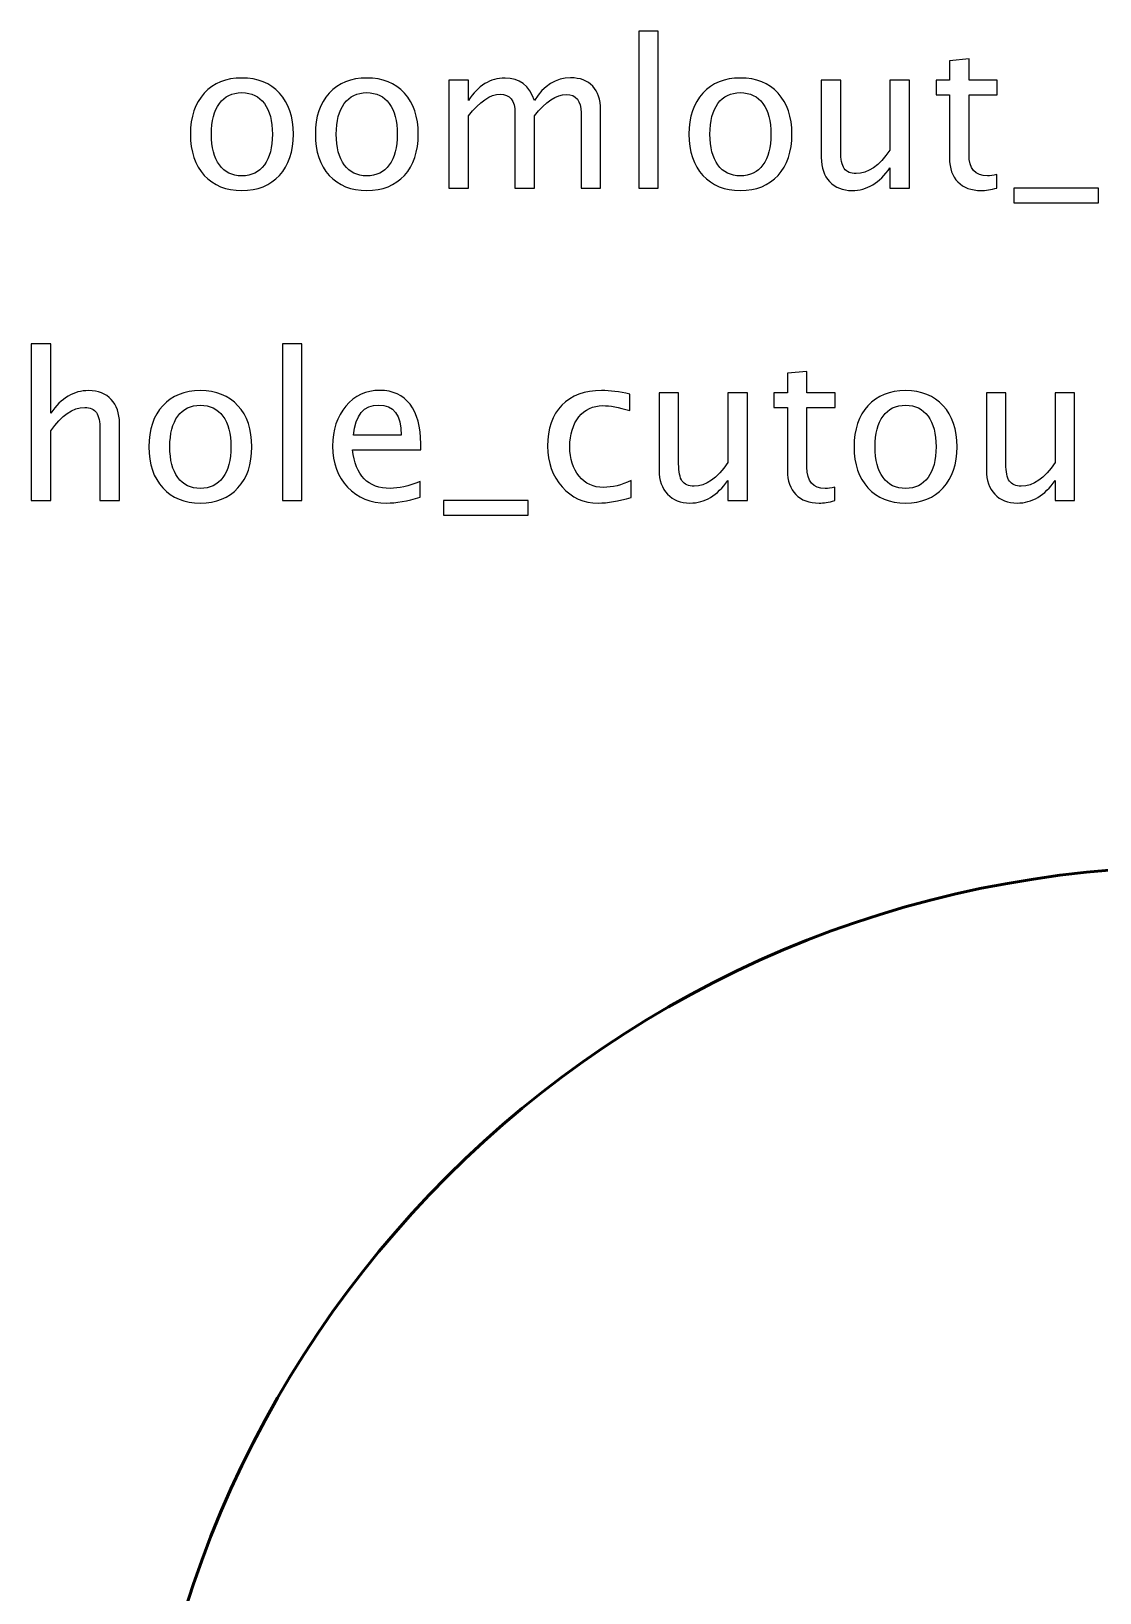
# Model space of a CAD drawing. Header units: centimetres. Extents: x -42.5 to 44.4, y -43.5 to 43.2.
# Drawn here: x -23.421 to -21.197, y 5.189 to 8.439 of the extents above; entities that cross this region are included whole.
import ezdxf

# ---------------------------------------------------------------- set-up
doc = ezdxf.new("R2010")
doc.units = ezdxf.units.CM
doc.header["$MEASUREMENT"] = 0
doc.layers.add('Layer 1', color=7, linetype='Continuous')

msp = doc.modelspace()

# ---------------------------------------------------------------- linework, layer by layer
at = {"layer": 'Layer 1', "lineweight": 53}
msp.add_ellipse((-21, 4.5), major_axis=(0, 2.2), ratio=1, dxfattribs=at)
at = {"layer": 'Layer 1'}
for points, knots in [([(-22.15688, 8.11265), (-22.15688, 8.11265), (-22.15688, 8.43904), (-22.15688, 8.43904), (-22.15688, 8.43904), (-22.15688, 8.43904), (-22.11624, 8.43904), (-22.11624, 8.43904), (-22.11624, 8.43904), (-22.11624, 8.43904), (-22.11624, 8.11265), (-22.11624, 8.11265), (-22.11624, 8.11265), (-22.11624, 8.11265), (-22.15688, 8.11265), (-22.15688, 8.11265)], [0, 0, 0, 0, 0.2, 0.2, 0.2, 0.2, 0.4, 0.4, 0.4, 0.4, 0.6, 0.6, 0.6, 0.6, 1, 1, 1, 1]), ([(-21.41139, 8.11272), (-21.42395, 8.10926), (-21.43489, 8.10757), (-21.44413, 8.10757), (-21.44413, 8.10757), (-21.46487, 8.10757), (-21.48103, 8.1135), (-21.4926, 8.12535), (-21.4926, 8.12535), (-21.50424, 8.1372), (-21.51003, 8.15364), (-21.51003, 8.17474), (-21.51003, 8.17474), (-21.51003, 8.17474), (-21.51003, 8.30654), (-21.51003, 8.30654), (-21.51003, 8.30654), (-21.51003, 8.30654), (-21.53811, 8.30654), (-21.53811, 8.30654), (-21.53811, 8.30654), (-21.53811, 8.30654), (-21.53811, 8.33701), (-21.53811, 8.33701), (-21.53811, 8.33701), (-21.53811, 8.33701), (-21.51003, 8.33701), (-21.51003, 8.33701), (-21.51003, 8.33701), (-21.51003, 8.33701), (-21.51003, 8.37758), (-21.51003, 8.37758), (-21.51003, 8.37758), (-21.51003, 8.37758), (-21.46939, 8.38146), (-21.46939, 8.38146), (-21.46939, 8.38146), (-21.46939, 8.38146), (-21.46939, 8.33701), (-21.46939, 8.33701), (-21.46939, 8.33701), (-21.46939, 8.33701), (-21.41054, 8.33701), (-21.41054, 8.33701), (-21.41054, 8.33701), (-21.41054, 8.33701), (-21.41054, 8.30654), (-21.41054, 8.30654), (-21.41054, 8.30654), (-21.41054, 8.30654), (-21.46939, 8.30654), (-21.46939, 8.30654), (-21.46939, 8.30654), (-21.46939, 8.30654), (-21.46939, 8.18208), (-21.46939, 8.18208), (-21.46939, 8.18208), (-21.46939, 8.15273), (-21.45662, 8.13805), (-21.43115, 8.13805), (-21.43115, 8.13805), (-21.42571, 8.13805), (-21.41915, 8.13897), (-21.41139, 8.14073), (-21.41139, 8.14073), (-21.41139, 8.14073), (-21.41139, 8.11272), (-21.41139, 8.11272)], [0, 0, 0, 0, 0.0555556, 0.0555556, 0.0555556, 0.0555556, 0.1111111, 0.1111111, 0.1111111, 0.1111111, 0.1666667, 0.1666667, 0.1666667, 0.1666667, 0.2222222, 0.2222222, 0.2222222, 0.2222222, 0.2777778, 0.2777778, 0.2777778, 0.2777778, 0.3333333, 0.3333333, 0.3333333, 0.3333333, 0.3888889, 0.3888889, 0.3888889, 0.3888889, 0.4444444, 0.4444444, 0.4444444, 0.4444444, 0.5, 0.5, 0.5, 0.5, 0.5555556, 0.5555556, 0.5555556, 0.5555556, 0.6111111, 0.6111111, 0.6111111, 0.6111111, 0.6666667, 0.6666667, 0.6666667, 0.6666667, 0.7222222, 0.7222222, 0.7222222, 0.7222222, 0.7777778, 0.7777778, 0.7777778, 0.7777778, 0.8333333, 0.8333333, 0.8333333, 0.8333333, 0.8888889, 0.8888889, 0.8888889, 0.8888889, 1, 1, 1, 1]), ([(-22.98295, 8.10757), (-23.0159, 8.10757), (-23.042, 8.11808), (-23.06119, 8.13911), (-23.06119, 8.13911), (-23.08045, 8.16013), (-23.09005, 8.18871), (-23.09005, 8.22476), (-23.09005, 8.22476), (-23.09005, 8.26074), (-23.08045, 8.28925), (-23.06119, 8.3102), (-23.06119, 8.3102), (-23.042, 8.33116), (-23.0159, 8.34167), (-22.98295, 8.34167), (-22.98295, 8.34167), (-22.95, 8.34167), (-22.92389, 8.33116), (-22.9047, 8.3102), (-22.9047, 8.3102), (-22.88544, 8.28925), (-22.87585, 8.26074), (-22.87585, 8.22476), (-22.87585, 8.22476), (-22.87585, 8.18871), (-22.88544, 8.16013), (-22.9047, 8.13911), (-22.9047, 8.13911), (-22.92389, 8.11808), (-22.95, 8.10757), (-22.98295, 8.10757)], [0, 0, 0, 0, 0.1111111, 0.1111111, 0.1111111, 0.1111111, 0.2222222, 0.2222222, 0.2222222, 0.2222222, 0.3333333, 0.3333333, 0.3333333, 0.3333333, 0.4444444, 0.4444444, 0.4444444, 0.4444444, 0.5555556, 0.5555556, 0.5555556, 0.5555556, 0.6666667, 0.6666667, 0.6666667, 0.6666667, 0.7777778, 0.7777778, 0.7777778, 0.7777778, 1, 1, 1, 1]), ([(-22.72288, 8.10757), (-22.75583, 8.10757), (-22.78193, 8.11808), (-22.80112, 8.13911), (-22.80112, 8.13911), (-22.82038, 8.16013), (-22.82998, 8.18871), (-22.82998, 8.22476), (-22.82998, 8.22476), (-22.82998, 8.26074), (-22.82038, 8.28925), (-22.80112, 8.3102), (-22.80112, 8.3102), (-22.78193, 8.33116), (-22.75583, 8.34167), (-22.72288, 8.34167), (-22.72288, 8.34167), (-22.68993, 8.34167), (-22.66382, 8.33116), (-22.64463, 8.3102), (-22.64463, 8.3102), (-22.62537, 8.28925), (-22.61578, 8.26074), (-22.61578, 8.22476), (-22.61578, 8.22476), (-22.61578, 8.18871), (-22.62537, 8.16013), (-22.64463, 8.13911), (-22.64463, 8.13911), (-22.66382, 8.11808), (-22.68993, 8.10757), (-22.72288, 8.10757)], [0, 0, 0, 0, 0.1111111, 0.1111111, 0.1111111, 0.1111111, 0.2222222, 0.2222222, 0.2222222, 0.2222222, 0.3333333, 0.3333333, 0.3333333, 0.3333333, 0.4444444, 0.4444444, 0.4444444, 0.4444444, 0.5555556, 0.5555556, 0.5555556, 0.5555556, 0.6666667, 0.6666667, 0.6666667, 0.6666667, 0.7777778, 0.7777778, 0.7777778, 0.7777778, 1, 1, 1, 1]), ([(-22.55213, 8.11265), (-22.55213, 8.11265), (-22.55213, 8.33701), (-22.55213, 8.33701), (-22.55213, 8.33701), (-22.55213, 8.33701), (-22.51149, 8.33701), (-22.51149, 8.33701), (-22.51149, 8.33701), (-22.51149, 8.33701), (-22.51149, 8.29461), (-22.51149, 8.29461), (-22.51149, 8.29461), (-22.49166, 8.32601), (-22.46626, 8.34167), (-22.43515, 8.34167), (-22.43515, 8.34167), (-22.40516, 8.34167), (-22.38477, 8.32601), (-22.37391, 8.29461), (-22.37391, 8.29461), (-22.35465, 8.32629), (-22.32953, 8.34209), (-22.2987, 8.34209), (-22.2987, 8.34209), (-22.27901, 8.34209), (-22.2637, 8.33631), (-22.25277, 8.32467), (-22.25277, 8.32467), (-22.24183, 8.31303), (-22.23633, 8.29673), (-22.23633, 8.27577), (-22.23633, 8.27577), (-22.23633, 8.27577), (-22.23633, 8.11265), (-22.23633, 8.11265), (-22.23633, 8.11265), (-22.23633, 8.11265), (-22.27697, 8.11265), (-22.27697, 8.11265), (-22.27697, 8.11265), (-22.27697, 8.11265), (-22.27697, 8.26907), (-22.27697, 8.26907), (-22.27697, 8.26907), (-22.27697, 8.29461), (-22.28713, 8.30738), (-22.30745, 8.30738), (-22.30745, 8.30738), (-22.32854, 8.30738), (-22.3507, 8.29249), (-22.37391, 8.26265), (-22.37391, 8.26265), (-22.37391, 8.26265), (-22.37391, 8.11265), (-22.37391, 8.11265), (-22.37391, 8.11265), (-22.37391, 8.11265), (-22.41455, 8.11265), (-22.41455, 8.11265), (-22.41455, 8.11265), (-22.41455, 8.11265), (-22.41455, 8.26921), (-22.41455, 8.26921), (-22.41455, 8.26921), (-22.41455, 8.29496), (-22.42485, 8.30781), (-22.44552, 8.30781), (-22.44552, 8.30781), (-22.46605, 8.30781), (-22.48807, 8.29285), (-22.51149, 8.26286), (-22.51149, 8.26286), (-22.51149, 8.26286), (-22.51149, 8.11265), (-22.51149, 8.11265), (-22.51149, 8.11265), (-22.51149, 8.11265), (-22.55213, 8.11265), (-22.55213, 8.11265)], [0, 0, 0, 0, 0.047619, 0.047619, 0.047619, 0.047619, 0.0952381, 0.0952381, 0.0952381, 0.0952381, 0.1428571, 0.1428571, 0.1428571, 0.1428571, 0.1904762, 0.1904762, 0.1904762, 0.1904762, 0.2380952, 0.2380952, 0.2380952, 0.2380952, 0.2857143, 0.2857143, 0.2857143, 0.2857143, 0.3333333, 0.3333333, 0.3333333, 0.3333333, 0.3809524, 0.3809524, 0.3809524, 0.3809524, 0.4285714, 0.4285714, 0.4285714, 0.4285714, 0.4761905, 0.4761905, 0.4761905, 0.4761905, 0.5238095, 0.5238095, 0.5238095, 0.5238095, 0.5714286, 0.5714286, 0.5714286, 0.5714286, 0.6190476, 0.6190476, 0.6190476, 0.6190476, 0.6666667, 0.6666667, 0.6666667, 0.6666667, 0.7142857, 0.7142857, 0.7142857, 0.7142857, 0.7619048, 0.7619048, 0.7619048, 0.7619048, 0.8095238, 0.8095238, 0.8095238, 0.8095238, 0.8571429, 0.8571429, 0.8571429, 0.8571429, 0.9047619, 0.9047619, 0.9047619, 0.9047619, 1, 1, 1, 1]), ([(-21.94522, 8.10757), (-21.97817, 8.10757), (-22.00427, 8.11808), (-22.02346, 8.13911), (-22.02346, 8.13911), (-22.04272, 8.16013), (-22.05232, 8.18871), (-22.05232, 8.22476), (-22.05232, 8.22476), (-22.05232, 8.26074), (-22.04272, 8.28925), (-22.02346, 8.3102), (-22.02346, 8.3102), (-22.00427, 8.33116), (-21.97817, 8.34167), (-21.94522, 8.34167), (-21.94522, 8.34167), (-21.91227, 8.34167), (-21.88616, 8.33116), (-21.86697, 8.3102), (-21.86697, 8.3102), (-21.84771, 8.28925), (-21.83812, 8.26074), (-21.83812, 8.22476), (-21.83812, 8.22476), (-21.83812, 8.18871), (-21.84771, 8.16013), (-21.86697, 8.13911), (-21.86697, 8.13911), (-21.88616, 8.11808), (-21.91227, 8.10757), (-21.94522, 8.10757)], [0, 0, 0, 0, 0.1111111, 0.1111111, 0.1111111, 0.1111111, 0.2222222, 0.2222222, 0.2222222, 0.2222222, 0.3333333, 0.3333333, 0.3333333, 0.3333333, 0.4444444, 0.4444444, 0.4444444, 0.4444444, 0.5555556, 0.5555556, 0.5555556, 0.5555556, 0.6666667, 0.6666667, 0.6666667, 0.6666667, 0.7777778, 0.7777778, 0.7777778, 0.7777778, 1, 1, 1, 1]), ([(-21.63392, 8.11265), (-21.63392, 8.11265), (-21.63392, 8.15484), (-21.63392, 8.15484), (-21.63392, 8.15484), (-21.65559, 8.1233), (-21.6819, 8.10757), (-21.71281, 8.10757), (-21.71281, 8.10757), (-21.73242, 8.10757), (-21.74801, 8.11371), (-21.75958, 8.12606), (-21.75958, 8.12606), (-21.77122, 8.1384), (-21.77701, 8.15498), (-21.77701, 8.17594), (-21.77701, 8.17594), (-21.77701, 8.17594), (-21.77701, 8.33701), (-21.77701, 8.33701), (-21.77701, 8.33701), (-21.77701, 8.33701), (-21.73637, 8.33701), (-21.73637, 8.33701), (-21.73637, 8.33701), (-21.73637, 8.33701), (-21.73637, 8.1892), (-21.73637, 8.1892), (-21.73637, 8.1892), (-21.73637, 8.17234), (-21.7339, 8.16042), (-21.72903, 8.15336), (-21.72903, 8.15336), (-21.72409, 8.14623), (-21.71591, 8.14271), (-21.70441, 8.14271), (-21.70441, 8.14271), (-21.67957, 8.14271), (-21.65601, 8.159), (-21.63392, 8.19167), (-21.63392, 8.19167), (-21.63392, 8.19167), (-21.63392, 8.33701), (-21.63392, 8.33701), (-21.63392, 8.33701), (-21.63392, 8.33701), (-21.59329, 8.33701), (-21.59329, 8.33701), (-21.59329, 8.33701), (-21.59329, 8.33701), (-21.59329, 8.11265), (-21.59329, 8.11265), (-21.59329, 8.11265), (-21.59329, 8.11265), (-21.63392, 8.11265), (-21.63392, 8.11265)], [0, 0, 0, 0, 0.0666667, 0.0666667, 0.0666667, 0.0666667, 0.1333333, 0.1333333, 0.1333333, 0.1333333, 0.2, 0.2, 0.2, 0.2, 0.2666667, 0.2666667, 0.2666667, 0.2666667, 0.3333333, 0.3333333, 0.3333333, 0.3333333, 0.4, 0.4, 0.4, 0.4, 0.4666667, 0.4666667, 0.4666667, 0.4666667, 0.5333333, 0.5333333, 0.5333333, 0.5333333, 0.6, 0.6, 0.6, 0.6, 0.6666667, 0.6666667, 0.6666667, 0.6666667, 0.7333333, 0.7333333, 0.7333333, 0.7333333, 0.8, 0.8, 0.8, 0.8, 0.8666667, 0.8666667, 0.8666667, 0.8666667, 1, 1, 1, 1]), ([(-22.98302, 8.13805), (-22.96291, 8.13805), (-22.94725, 8.1456), (-22.9361, 8.16077), (-22.9361, 8.16077), (-22.92502, 8.17587), (-22.91945, 8.19725), (-22.91945, 8.22476), (-22.91945, 8.22476), (-22.91945, 8.25221), (-22.92502, 8.27352), (-22.9361, 8.28861), (-22.9361, 8.28861), (-22.94725, 8.30364), (-22.96291, 8.31119), (-22.98302, 8.31119), (-22.98302, 8.31119), (-23.0032, 8.31119), (-23.01886, 8.30364), (-23.02987, 8.28861), (-23.02987, 8.28861), (-23.04094, 8.27352), (-23.04645, 8.25221), (-23.04645, 8.22476), (-23.04645, 8.22476), (-23.04645, 8.19725), (-23.04094, 8.17587), (-23.02987, 8.16077), (-23.02987, 8.16077), (-23.01886, 8.1456), (-23.0032, 8.13805), (-22.98302, 8.13805)], [0, 0, 0, 0, 0.1111111, 0.1111111, 0.1111111, 0.1111111, 0.2222222, 0.2222222, 0.2222222, 0.2222222, 0.3333333, 0.3333333, 0.3333333, 0.3333333, 0.4444444, 0.4444444, 0.4444444, 0.4444444, 0.5555556, 0.5555556, 0.5555556, 0.5555556, 0.6666667, 0.6666667, 0.6666667, 0.6666667, 0.7777778, 0.7777778, 0.7777778, 0.7777778, 1, 1, 1, 1]), ([(-22.72295, 8.13805), (-22.70284, 8.13805), (-22.68718, 8.1456), (-22.67603, 8.16077), (-22.67603, 8.16077), (-22.66495, 8.17587), (-22.65938, 8.19725), (-22.65938, 8.22476), (-22.65938, 8.22476), (-22.65938, 8.25221), (-22.66495, 8.27352), (-22.67603, 8.28861), (-22.67603, 8.28861), (-22.68718, 8.30364), (-22.70284, 8.31119), (-22.72295, 8.31119), (-22.72295, 8.31119), (-22.74313, 8.31119), (-22.75879, 8.30364), (-22.7698, 8.28861), (-22.7698, 8.28861), (-22.78087, 8.27352), (-22.78638, 8.25221), (-22.78638, 8.22476), (-22.78638, 8.22476), (-22.78638, 8.19725), (-22.78087, 8.17587), (-22.7698, 8.16077), (-22.7698, 8.16077), (-22.75879, 8.1456), (-22.74313, 8.13805), (-22.72295, 8.13805)], [0, 0, 0, 0, 0.1111111, 0.1111111, 0.1111111, 0.1111111, 0.2222222, 0.2222222, 0.2222222, 0.2222222, 0.3333333, 0.3333333, 0.3333333, 0.3333333, 0.4444444, 0.4444444, 0.4444444, 0.4444444, 0.5555556, 0.5555556, 0.5555556, 0.5555556, 0.6666667, 0.6666667, 0.6666667, 0.6666667, 0.7777778, 0.7777778, 0.7777778, 0.7777778, 1, 1, 1, 1]), ([(-21.94529, 8.13805), (-21.92518, 8.13805), (-21.90952, 8.1456), (-21.89837, 8.16077), (-21.89837, 8.16077), (-21.88729, 8.17587), (-21.88172, 8.19725), (-21.88172, 8.22476), (-21.88172, 8.22476), (-21.88172, 8.25221), (-21.88729, 8.27352), (-21.89837, 8.28861), (-21.89837, 8.28861), (-21.90952, 8.30364), (-21.92518, 8.31119), (-21.94529, 8.31119), (-21.94529, 8.31119), (-21.96547, 8.31119), (-21.98113, 8.30364), (-21.99214, 8.28861), (-21.99214, 8.28861), (-22.00321, 8.27352), (-22.00872, 8.25221), (-22.00872, 8.22476), (-22.00872, 8.22476), (-22.00872, 8.19725), (-22.00321, 8.17587), (-21.99214, 8.16077), (-21.99214, 8.16077), (-21.98113, 8.1456), (-21.96547, 8.13805), (-21.94529, 8.13805)], [0, 0, 0, 0, 0.1111111, 0.1111111, 0.1111111, 0.1111111, 0.2222222, 0.2222222, 0.2222222, 0.2222222, 0.3333333, 0.3333333, 0.3333333, 0.3333333, 0.4444444, 0.4444444, 0.4444444, 0.4444444, 0.5555556, 0.5555556, 0.5555556, 0.5555556, 0.6666667, 0.6666667, 0.6666667, 0.6666667, 0.7777778, 0.7777778, 0.7777778, 0.7777778, 1, 1, 1, 1]), ([(-21.37625, 8.08217), (-21.37625, 8.08217), (-21.37625, 8.11265), (-21.37625, 8.11265), (-21.37625, 8.11265), (-21.37625, 8.11265), (-21.20014, 8.11265), (-21.20014, 8.11265), (-21.20014, 8.11265), (-21.20014, 8.11265), (-21.20014, 8.08217), (-21.20014, 8.08217), (-21.20014, 8.08217), (-21.20014, 8.08217), (-21.37625, 8.08217), (-21.37625, 8.08217)], [0, 0, 0, 0, 0.2, 0.2, 0.2, 0.2, 0.4, 0.4, 0.4, 0.4, 0.6, 0.6, 0.6, 0.6, 1, 1, 1, 1]), ([(-23.42142, 7.46213), (-23.42142, 7.46213), (-23.42142, 7.78852), (-23.42142, 7.78852), (-23.42142, 7.78852), (-23.42142, 7.78852), (-23.38078, 7.78852), (-23.38078, 7.78852), (-23.38078, 7.78852), (-23.38078, 7.78852), (-23.38078, 7.64409), (-23.38078, 7.64409), (-23.38078, 7.64409), (-23.35926, 7.67549), (-23.33287, 7.69115), (-23.30169, 7.69115), (-23.30169, 7.69115), (-23.28207, 7.69115), (-23.26648, 7.68501), (-23.25498, 7.67267), (-23.25498, 7.67267), (-23.24348, 7.66039), (-23.2377, 7.64381), (-23.2377, 7.62307), (-23.2377, 7.62307), (-23.2377, 7.62307), (-23.2377, 7.46213), (-23.2377, 7.46213), (-23.2377, 7.46213), (-23.2377, 7.46213), (-23.27833, 7.46213), (-23.27833, 7.46213), (-23.27833, 7.46213), (-23.27833, 7.46213), (-23.27833, 7.6098), (-23.27833, 7.6098), (-23.27833, 7.6098), (-23.27833, 7.62645), (-23.2808, 7.63831), (-23.28567, 7.64536), (-23.28567, 7.64536), (-23.29061, 7.65249), (-23.29873, 7.65602), (-23.31008, 7.65602), (-23.31008, 7.65602), (-23.33506, 7.65602), (-23.35863, 7.63972), (-23.38078, 7.60712), (-23.38078, 7.60712), (-23.38078, 7.60712), (-23.38078, 7.46213), (-23.38078, 7.46213), (-23.38078, 7.46213), (-23.38078, 7.46213), (-23.42142, 7.46213), (-23.42142, 7.46213)], [0, 0, 0, 0, 0.0666667, 0.0666667, 0.0666667, 0.0666667, 0.1333333, 0.1333333, 0.1333333, 0.1333333, 0.2, 0.2, 0.2, 0.2, 0.2666667, 0.2666667, 0.2666667, 0.2666667, 0.3333333, 0.3333333, 0.3333333, 0.3333333, 0.4, 0.4, 0.4, 0.4, 0.4666667, 0.4666667, 0.4666667, 0.4666667, 0.5333333, 0.5333333, 0.5333333, 0.5333333, 0.6, 0.6, 0.6, 0.6, 0.6666667, 0.6666667, 0.6666667, 0.6666667, 0.7333333, 0.7333333, 0.7333333, 0.7333333, 0.8, 0.8, 0.8, 0.8, 0.8666667, 0.8666667, 0.8666667, 0.8666667, 1, 1, 1, 1]), ([(-22.8986, 7.46213), (-22.8986, 7.46213), (-22.8986, 7.78852), (-22.8986, 7.78852), (-22.8986, 7.78852), (-22.8986, 7.78852), (-22.85796, 7.78852), (-22.85796, 7.78852), (-22.85796, 7.78852), (-22.85796, 7.78852), (-22.85796, 7.46213), (-22.85796, 7.46213), (-22.85796, 7.46213), (-22.85796, 7.46213), (-22.8986, 7.46213), (-22.8986, 7.46213)], [0, 0, 0, 0, 0.2, 0.2, 0.2, 0.2, 0.4, 0.4, 0.4, 0.4, 0.6, 0.6, 0.6, 0.6, 1, 1, 1, 1]), ([(-21.74882, 7.4622), (-21.76138, 7.45874), (-21.77232, 7.45705), (-21.78156, 7.45705), (-21.78156, 7.45705), (-21.8023, 7.45705), (-21.81846, 7.46298), (-21.83003, 7.47483), (-21.83003, 7.47483), (-21.84167, 7.48668), (-21.84746, 7.50312), (-21.84746, 7.52422), (-21.84746, 7.52422), (-21.84746, 7.52422), (-21.84746, 7.65602), (-21.84746, 7.65602), (-21.84746, 7.65602), (-21.84746, 7.65602), (-21.87554, 7.65602), (-21.87554, 7.65602), (-21.87554, 7.65602), (-21.87554, 7.65602), (-21.87554, 7.68649), (-21.87554, 7.68649), (-21.87554, 7.68649), (-21.87554, 7.68649), (-21.84746, 7.68649), (-21.84746, 7.68649), (-21.84746, 7.68649), (-21.84746, 7.68649), (-21.84746, 7.72706), (-21.84746, 7.72706), (-21.84746, 7.72706), (-21.84746, 7.72706), (-21.80682, 7.73094), (-21.80682, 7.73094), (-21.80682, 7.73094), (-21.80682, 7.73094), (-21.80682, 7.68649), (-21.80682, 7.68649), (-21.80682, 7.68649), (-21.80682, 7.68649), (-21.74797, 7.68649), (-21.74797, 7.68649), (-21.74797, 7.68649), (-21.74797, 7.68649), (-21.74797, 7.65602), (-21.74797, 7.65602), (-21.74797, 7.65602), (-21.74797, 7.65602), (-21.80682, 7.65602), (-21.80682, 7.65602), (-21.80682, 7.65602), (-21.80682, 7.65602), (-21.80682, 7.53156), (-21.80682, 7.53156), (-21.80682, 7.53156), (-21.80682, 7.50221), (-21.79405, 7.48753), (-21.76858, 7.48753), (-21.76858, 7.48753), (-21.76314, 7.48753), (-21.75658, 7.48845), (-21.74882, 7.49021), (-21.74882, 7.49021), (-21.74882, 7.49021), (-21.74882, 7.4622), (-21.74882, 7.4622)], [0, 0, 0, 0, 0.0555556, 0.0555556, 0.0555556, 0.0555556, 0.1111111, 0.1111111, 0.1111111, 0.1111111, 0.1666667, 0.1666667, 0.1666667, 0.1666667, 0.2222222, 0.2222222, 0.2222222, 0.2222222, 0.2777778, 0.2777778, 0.2777778, 0.2777778, 0.3333333, 0.3333333, 0.3333333, 0.3333333, 0.3888889, 0.3888889, 0.3888889, 0.3888889, 0.4444444, 0.4444444, 0.4444444, 0.4444444, 0.5, 0.5, 0.5, 0.5, 0.5555556, 0.5555556, 0.5555556, 0.5555556, 0.6111111, 0.6111111, 0.6111111, 0.6111111, 0.6666667, 0.6666667, 0.6666667, 0.6666667, 0.7222222, 0.7222222, 0.7222222, 0.7222222, 0.7777778, 0.7777778, 0.7777778, 0.7777778, 0.8333333, 0.8333333, 0.8333333, 0.8333333, 0.8888889, 0.8888889, 0.8888889, 0.8888889, 1, 1, 1, 1]), ([(-23.06935, 7.45705), (-23.1023, 7.45705), (-23.1284, 7.46756), (-23.14759, 7.48859), (-23.14759, 7.48859), (-23.16685, 7.50961), (-23.17645, 7.53819), (-23.17645, 7.57424), (-23.17645, 7.57424), (-23.17645, 7.61022), (-23.16685, 7.63873), (-23.14759, 7.65968), (-23.14759, 7.65968), (-23.1284, 7.68064), (-23.1023, 7.69115), (-23.06935, 7.69115), (-23.06935, 7.69115), (-23.0364, 7.69115), (-23.01029, 7.68064), (-22.9911, 7.65968), (-22.9911, 7.65968), (-22.97184, 7.63873), (-22.96225, 7.61022), (-22.96225, 7.57424), (-22.96225, 7.57424), (-22.96225, 7.53819), (-22.97184, 7.50961), (-22.9911, 7.48859), (-22.9911, 7.48859), (-23.01029, 7.46756), (-23.0364, 7.45705), (-23.06935, 7.45705)], [0, 0, 0, 0, 0.1111111, 0.1111111, 0.1111111, 0.1111111, 0.2222222, 0.2222222, 0.2222222, 0.2222222, 0.3333333, 0.3333333, 0.3333333, 0.3333333, 0.4444444, 0.4444444, 0.4444444, 0.4444444, 0.5555556, 0.5555556, 0.5555556, 0.5555556, 0.6666667, 0.6666667, 0.6666667, 0.6666667, 0.7777778, 0.7777778, 0.7777778, 0.7777778, 1, 1, 1, 1]), ([(-22.61158, 7.46933), (-22.63889, 7.46114), (-22.66224, 7.45705), (-22.68172, 7.45705), (-22.68172, 7.45705), (-22.71495, 7.45705), (-22.74197, 7.46806), (-22.76278, 7.49), (-22.76278, 7.49), (-22.7836, 7.51194), (-22.79404, 7.54038), (-22.79404, 7.57537), (-22.79404, 7.57537), (-22.79404, 7.60931), (-22.78487, 7.63718), (-22.76645, 7.65898), (-22.76645, 7.65898), (-22.74804, 7.68071), (-22.72447, 7.69157), (-22.69576, 7.69157), (-22.69576, 7.69157), (-22.66859, 7.69157), (-22.64757, 7.68191), (-22.63275, 7.66258), (-22.63275, 7.66258), (-22.61793, 7.64324), (-22.61053, 7.61587), (-22.61053, 7.58038), (-22.61053, 7.58038), (-22.61053, 7.58038), (-22.61074, 7.56796), (-22.61074, 7.56796), (-22.61074, 7.56796), (-22.61074, 7.56796), (-22.75255, 7.56796), (-22.75255, 7.56796), (-22.75255, 7.56796), (-22.74663, 7.51434), (-22.72045, 7.48753), (-22.6741, 7.48753), (-22.6741, 7.48753), (-22.65709, 7.48753), (-22.63628, 7.49233), (-22.61158, 7.50192), (-22.61158, 7.50192), (-22.61158, 7.50192), (-22.61158, 7.46933), (-22.61158, 7.46933)], [0, 0, 0, 0, 0.0769231, 0.0769231, 0.0769231, 0.0769231, 0.1538462, 0.1538462, 0.1538462, 0.1538462, 0.2307692, 0.2307692, 0.2307692, 0.2307692, 0.3076923, 0.3076923, 0.3076923, 0.3076923, 0.3846154, 0.3846154, 0.3846154, 0.3846154, 0.4615385, 0.4615385, 0.4615385, 0.4615385, 0.5384615, 0.5384615, 0.5384615, 0.5384615, 0.6153846, 0.6153846, 0.6153846, 0.6153846, 0.6923077, 0.6923077, 0.6923077, 0.6923077, 0.7692308, 0.7692308, 0.7692308, 0.7692308, 0.8461538, 0.8461538, 0.8461538, 0.8461538, 1, 1, 1, 1]), ([(-22.17293, 7.4689), (-22.19925, 7.461), (-22.22197, 7.45705), (-22.24109, 7.45705), (-22.24109, 7.45705), (-22.27143, 7.45705), (-22.29655, 7.46827), (-22.31651, 7.49063), (-22.31651, 7.49063), (-22.33648, 7.51307), (-22.3465, 7.54136), (-22.3465, 7.57544), (-22.3465, 7.57544), (-22.3465, 7.61185), (-22.33662, 7.64028), (-22.31687, 7.6606), (-22.31687, 7.6606), (-22.29711, 7.68099), (-22.26952, 7.69115), (-22.23411, 7.69115), (-22.23411, 7.69115), (-22.21668, 7.69115), (-22.19706, 7.68875), (-22.17547, 7.68395), (-22.17547, 7.68395), (-22.17547, 7.68395), (-22.17547, 7.64967), (-22.17547, 7.64967), (-22.17547, 7.64967), (-22.19841, 7.65644), (-22.2171, 7.65983), (-22.2315, 7.65983), (-22.2315, 7.65983), (-22.25238, 7.65983), (-22.2691, 7.65199), (-22.28159, 7.6364), (-22.28159, 7.6364), (-22.29408, 7.62081), (-22.30036, 7.59999), (-22.30036, 7.57403), (-22.30036, 7.57403), (-22.30036, 7.54884), (-22.29387, 7.52852), (-22.28095, 7.51293), (-22.28095, 7.51293), (-22.26804, 7.49741), (-22.25118, 7.48965), (-22.23023, 7.48965), (-22.23023, 7.48965), (-22.21167, 7.48965), (-22.19262, 7.49444), (-22.17293, 7.50404), (-22.17293, 7.50404), (-22.17293, 7.50404), (-22.17293, 7.4689), (-22.17293, 7.4689)], [0, 0, 0, 0, 0.0666667, 0.0666667, 0.0666667, 0.0666667, 0.1333333, 0.1333333, 0.1333333, 0.1333333, 0.2, 0.2, 0.2, 0.2, 0.2666667, 0.2666667, 0.2666667, 0.2666667, 0.3333333, 0.3333333, 0.3333333, 0.3333333, 0.4, 0.4, 0.4, 0.4, 0.4666667, 0.4666667, 0.4666667, 0.4666667, 0.5333333, 0.5333333, 0.5333333, 0.5333333, 0.6, 0.6, 0.6, 0.6, 0.6666667, 0.6666667, 0.6666667, 0.6666667, 0.7333333, 0.7333333, 0.7333333, 0.7333333, 0.8, 0.8, 0.8, 0.8, 0.8666667, 0.8666667, 0.8666667, 0.8666667, 1, 1, 1, 1]), ([(-21.97135, 7.46213), (-21.97135, 7.46213), (-21.97135, 7.50432), (-21.97135, 7.50432), (-21.97135, 7.50432), (-21.99302, 7.47278), (-22.01933, 7.45705), (-22.05024, 7.45705), (-22.05024, 7.45705), (-22.06985, 7.45705), (-22.08544, 7.46319), (-22.09701, 7.47554), (-22.09701, 7.47554), (-22.10865, 7.48788), (-22.11444, 7.50446), (-22.11444, 7.52542), (-22.11444, 7.52542), (-22.11444, 7.52542), (-22.11444, 7.68649), (-22.11444, 7.68649), (-22.11444, 7.68649), (-22.11444, 7.68649), (-22.0738, 7.68649), (-22.0738, 7.68649), (-22.0738, 7.68649), (-22.0738, 7.68649), (-22.0738, 7.53868), (-22.0738, 7.53868), (-22.0738, 7.53868), (-22.0738, 7.52182), (-22.07133, 7.5099), (-22.06646, 7.50284), (-22.06646, 7.50284), (-22.06152, 7.49571), (-22.05334, 7.49219), (-22.04184, 7.49219), (-22.04184, 7.49219), (-22.017, 7.49219), (-21.99344, 7.50848), (-21.97135, 7.54115), (-21.97135, 7.54115), (-21.97135, 7.54115), (-21.97135, 7.68649), (-21.97135, 7.68649), (-21.97135, 7.68649), (-21.97135, 7.68649), (-21.93072, 7.68649), (-21.93072, 7.68649), (-21.93072, 7.68649), (-21.93072, 7.68649), (-21.93072, 7.46213), (-21.93072, 7.46213), (-21.93072, 7.46213), (-21.93072, 7.46213), (-21.97135, 7.46213), (-21.97135, 7.46213)], [0, 0, 0, 0, 0.0666667, 0.0666667, 0.0666667, 0.0666667, 0.1333333, 0.1333333, 0.1333333, 0.1333333, 0.2, 0.2, 0.2, 0.2, 0.2666667, 0.2666667, 0.2666667, 0.2666667, 0.3333333, 0.3333333, 0.3333333, 0.3333333, 0.4, 0.4, 0.4, 0.4, 0.4666667, 0.4666667, 0.4666667, 0.4666667, 0.5333333, 0.5333333, 0.5333333, 0.5333333, 0.6, 0.6, 0.6, 0.6, 0.6666667, 0.6666667, 0.6666667, 0.6666667, 0.7333333, 0.7333333, 0.7333333, 0.7333333, 0.8, 0.8, 0.8, 0.8, 0.8666667, 0.8666667, 0.8666667, 0.8666667, 1, 1, 1, 1]), ([(-21.6015, 7.45705), (-21.63445, 7.45705), (-21.66055, 7.46756), (-21.67974, 7.48859), (-21.67974, 7.48859), (-21.699, 7.50961), (-21.7086, 7.53819), (-21.7086, 7.57424), (-21.7086, 7.57424), (-21.7086, 7.61022), (-21.699, 7.63873), (-21.67974, 7.65968), (-21.67974, 7.65968), (-21.66055, 7.68064), (-21.63445, 7.69115), (-21.6015, 7.69115), (-21.6015, 7.69115), (-21.56855, 7.69115), (-21.54244, 7.68064), (-21.52325, 7.65968), (-21.52325, 7.65968), (-21.50399, 7.63873), (-21.4944, 7.61022), (-21.4944, 7.57424), (-21.4944, 7.57424), (-21.4944, 7.53819), (-21.50399, 7.50961), (-21.52325, 7.48859), (-21.52325, 7.48859), (-21.54244, 7.46756), (-21.56855, 7.45705), (-21.6015, 7.45705)], [0, 0, 0, 0, 0.1111111, 0.1111111, 0.1111111, 0.1111111, 0.2222222, 0.2222222, 0.2222222, 0.2222222, 0.3333333, 0.3333333, 0.3333333, 0.3333333, 0.4444444, 0.4444444, 0.4444444, 0.4444444, 0.5555556, 0.5555556, 0.5555556, 0.5555556, 0.6666667, 0.6666667, 0.6666667, 0.6666667, 0.7777778, 0.7777778, 0.7777778, 0.7777778, 1, 1, 1, 1]), ([(-21.2902, 7.46213), (-21.2902, 7.46213), (-21.2902, 7.50432), (-21.2902, 7.50432), (-21.2902, 7.50432), (-21.31187, 7.47278), (-21.33818, 7.45705), (-21.36909, 7.45705), (-21.36909, 7.45705), (-21.3887, 7.45705), (-21.40429, 7.46319), (-21.41586, 7.47554), (-21.41586, 7.47554), (-21.4275, 7.48788), (-21.43329, 7.50446), (-21.43329, 7.52542), (-21.43329, 7.52542), (-21.43329, 7.52542), (-21.43329, 7.68649), (-21.43329, 7.68649), (-21.43329, 7.68649), (-21.43329, 7.68649), (-21.39265, 7.68649), (-21.39265, 7.68649), (-21.39265, 7.68649), (-21.39265, 7.68649), (-21.39265, 7.53868), (-21.39265, 7.53868), (-21.39265, 7.53868), (-21.39265, 7.52182), (-21.39018, 7.5099), (-21.38531, 7.50284), (-21.38531, 7.50284), (-21.38037, 7.49571), (-21.37219, 7.49219), (-21.36069, 7.49219), (-21.36069, 7.49219), (-21.33585, 7.49219), (-21.31229, 7.50848), (-21.2902, 7.54115), (-21.2902, 7.54115), (-21.2902, 7.54115), (-21.2902, 7.68649), (-21.2902, 7.68649), (-21.2902, 7.68649), (-21.2902, 7.68649), (-21.24957, 7.68649), (-21.24957, 7.68649), (-21.24957, 7.68649), (-21.24957, 7.68649), (-21.24957, 7.46213), (-21.24957, 7.46213), (-21.24957, 7.46213), (-21.24957, 7.46213), (-21.2902, 7.46213), (-21.2902, 7.46213)], [0, 0, 0, 0, 0.0666667, 0.0666667, 0.0666667, 0.0666667, 0.1333333, 0.1333333, 0.1333333, 0.1333333, 0.2, 0.2, 0.2, 0.2, 0.2666667, 0.2666667, 0.2666667, 0.2666667, 0.3333333, 0.3333333, 0.3333333, 0.3333333, 0.4, 0.4, 0.4, 0.4, 0.4666667, 0.4666667, 0.4666667, 0.4666667, 0.5333333, 0.5333333, 0.5333333, 0.5333333, 0.6, 0.6, 0.6, 0.6, 0.6666667, 0.6666667, 0.6666667, 0.6666667, 0.7333333, 0.7333333, 0.7333333, 0.7333333, 0.8, 0.8, 0.8, 0.8, 0.8666667, 0.8666667, 0.8666667, 0.8666667, 1, 1, 1, 1]), ([(-23.06942, 7.48753), (-23.04931, 7.48753), (-23.03365, 7.49508), (-23.0225, 7.51025), (-23.0225, 7.51025), (-23.01142, 7.52535), (-23.00585, 7.54673), (-23.00585, 7.57424), (-23.00585, 7.57424), (-23.00585, 7.60169), (-23.01142, 7.623), (-23.0225, 7.63809), (-23.0225, 7.63809), (-23.03365, 7.65312), (-23.04931, 7.66067), (-23.06942, 7.66067), (-23.06942, 7.66067), (-23.0896, 7.66067), (-23.10526, 7.65312), (-23.11627, 7.63809), (-23.11627, 7.63809), (-23.12734, 7.623), (-23.13285, 7.60169), (-23.13285, 7.57424), (-23.13285, 7.57424), (-23.13285, 7.54673), (-23.12734, 7.52535), (-23.11627, 7.51025), (-23.11627, 7.51025), (-23.10526, 7.49508), (-23.0896, 7.48753), (-23.06942, 7.48753)], [0, 0, 0, 0, 0.1111111, 0.1111111, 0.1111111, 0.1111111, 0.2222222, 0.2222222, 0.2222222, 0.2222222, 0.3333333, 0.3333333, 0.3333333, 0.3333333, 0.4444444, 0.4444444, 0.4444444, 0.4444444, 0.5555556, 0.5555556, 0.5555556, 0.5555556, 0.6666667, 0.6666667, 0.6666667, 0.6666667, 0.7777778, 0.7777778, 0.7777778, 0.7777778, 1, 1, 1, 1]), ([(-22.75044, 7.59844), (-22.75044, 7.59844), (-22.65138, 7.59844), (-22.65138, 7.59844), (-22.65138, 7.59844), (-22.65138, 7.64021), (-22.66697, 7.6611), (-22.69809, 7.6611), (-22.69809, 7.6611), (-22.72941, 7.6611), (-22.74684, 7.64021), (-22.75044, 7.59844)], [0, 0, 0, 0, 0.25, 0.25, 0.25, 0.25, 0.5, 0.5, 0.5, 0.5, 1, 1, 1, 1]), ([(-21.60157, 7.48753), (-21.58146, 7.48753), (-21.5658, 7.49508), (-21.55465, 7.51025), (-21.55465, 7.51025), (-21.54357, 7.52535), (-21.538, 7.54673), (-21.538, 7.57424), (-21.538, 7.57424), (-21.538, 7.60169), (-21.54357, 7.623), (-21.55465, 7.63809), (-21.55465, 7.63809), (-21.5658, 7.65312), (-21.58146, 7.66067), (-21.60157, 7.66067), (-21.60157, 7.66067), (-21.62175, 7.66067), (-21.63741, 7.65312), (-21.64842, 7.63809), (-21.64842, 7.63809), (-21.65949, 7.623), (-21.665, 7.60169), (-21.665, 7.57424), (-21.665, 7.57424), (-21.665, 7.54673), (-21.65949, 7.52535), (-21.64842, 7.51025), (-21.64842, 7.51025), (-21.63741, 7.49508), (-21.62175, 7.48753), (-21.60157, 7.48753)], [0, 0, 0, 0, 0.1111111, 0.1111111, 0.1111111, 0.1111111, 0.2222222, 0.2222222, 0.2222222, 0.2222222, 0.3333333, 0.3333333, 0.3333333, 0.3333333, 0.4444444, 0.4444444, 0.4444444, 0.4444444, 0.5555556, 0.5555556, 0.5555556, 0.5555556, 0.6666667, 0.6666667, 0.6666667, 0.6666667, 0.7777778, 0.7777778, 0.7777778, 0.7777778, 1, 1, 1, 1]), ([(-22.56325, 7.43165), (-22.56325, 7.43165), (-22.56325, 7.46213), (-22.56325, 7.46213), (-22.56325, 7.46213), (-22.56325, 7.46213), (-22.38714, 7.46213), (-22.38714, 7.46213), (-22.38714, 7.46213), (-22.38714, 7.46213), (-22.38714, 7.43165), (-22.38714, 7.43165), (-22.38714, 7.43165), (-22.38714, 7.43165), (-22.56325, 7.43165), (-22.56325, 7.43165)], [0, 0, 0, 0, 0.2, 0.2, 0.2, 0.2, 0.4, 0.4, 0.4, 0.4, 0.6, 0.6, 0.6, 0.6, 1, 1, 1, 1])]:
    msp.add_open_spline(points, degree=3, knots=knots, dxfattribs=at)

doc.saveas('drawing.dxf')
